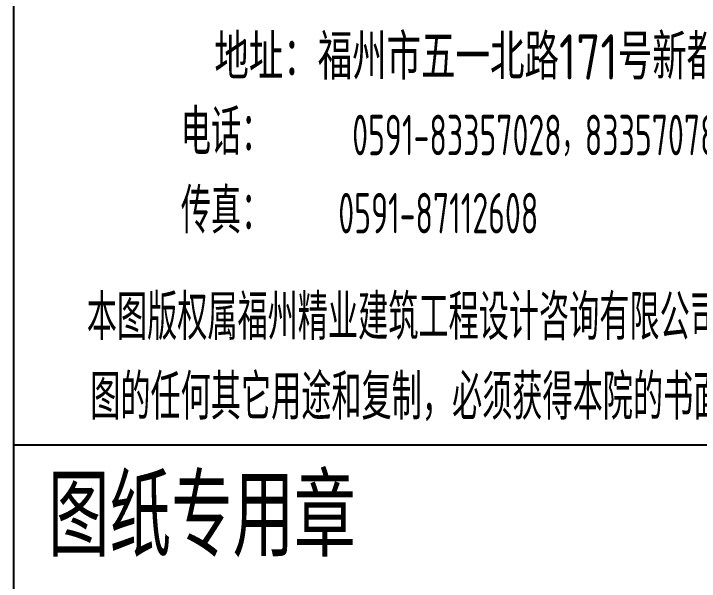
# Model space of a CAD drawing. Extents: x 580289 to 1106878, y -144605 to 78052.
# Drawn here: x 1011516 to 1015751, y -11696 to -8194 of the extents above; entities that cross this region are included whole.
import ezdxf
from ezdxf.enums import TextEntityAlignment as Align

# ---------------------------------------------------------------- set-up
doc = ezdxf.new("R2010")
doc.units = 0
doc.header["$LTSCALE"] = 100
doc.layers.add('T图框', color=7, linetype='CONTINUOUS')
doc.layers.add('图框', color=254, linetype='CONTINUOUS')
doc.styles.add('HZTXT2', font='tssdeng.shx', dxfattribs={"width": 0.7, "bigfont": 'tssdchn.shx'})
doc.styles.add('TK', font='tssdeng.shx', dxfattribs={"width": 0.7, "bigfont": 'tssdchn.shx'})

# ---------------------------------------------------------------- blocks, each defined once
blk = doc.blocks.new('A$C72C84CBD')
at = {"layer": '图框', "color": 0}
for p, q in [((76100, 1000), (76100, 58400)), ((76100, 52931.8), (83100, 52931.8))]:
    blk.add_line(p, q, dxfattribs=at)
for s, height, style, width, p in [('地址：福州市五一北路171号新都会花园广场6F', 280, 'HZTXT2', 0.8, (79590.3, 55340.8)), ('电话：', 280, 'TK', 0.7, (77411.4, 54876.9)), ('0591-83357028，83357078，83357058', 250, 'TK', 0.6, (79801.9, 54841)), ('传真：', 280, 'TK', 0.7, (77411.4, 54391.4)), ('0591-87112608', 250, 'TK', 0.6, (78722.4, 54362.8)), ('图纸专用章', 500, 'HZTXT2', 0.8, (77261.9, 52520.6))]:
    blk.add_text(s, height=height, dxfattribs=dict(at, style=style, width=width)).set_placement(p, align=Align.MIDDLE)
at = {"layer": '图框', "color": 0, "style": 'HZTXT2', "width": 0.7}
for s, p in [('本图版权属福州精业建筑工程设计咨询有限公司所有，除本工程外对本', (76551.3, 53580.3)), ('图的任何其它用途和复制，必须获得本院的书面许可。', (76572.7, 53088.1))]:
    blk.add_text(s, height=280, dxfattribs=at).set_placement(p)
blk = doc.blocks.new('图框')
at = {"layer": 'T图框', "color": 4}
blk.add_blockref('A$C72C84CBD', (602717, 102743.5), dxfattribs=at)

msp = doc.modelspace()

# ---------------------------------------------------------------- block references
at = {"layer": 'T图框'}
msp.add_blockref('图框', (332699.5, -166530.6), dxfattribs=at)

doc.saveas('drawing.dxf')
